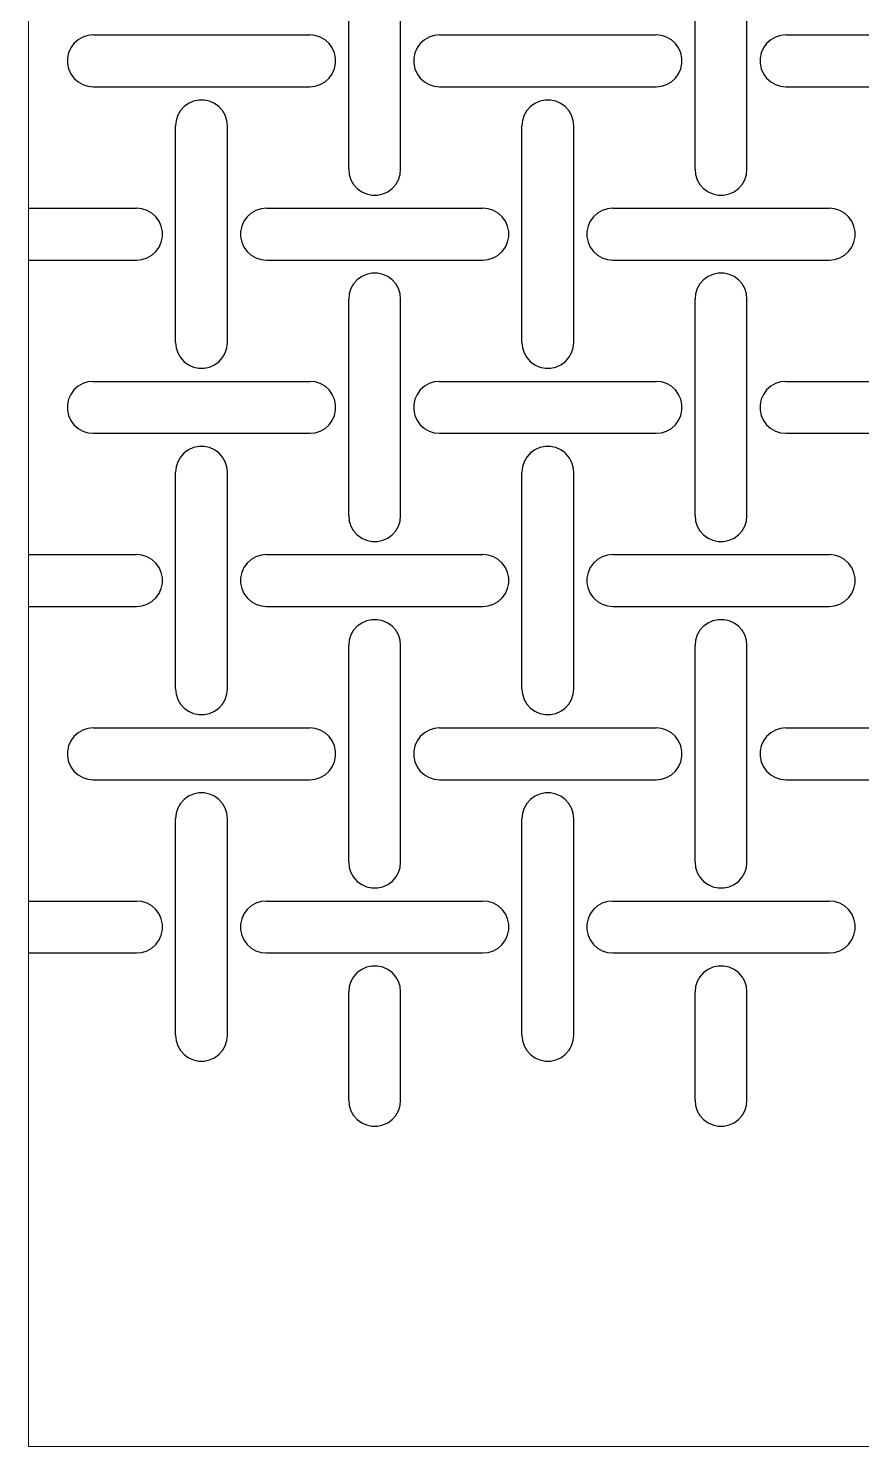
# Model space of a CAD drawing. Header units: metres. Extents: x 0 to 100, y -20 to 320.
# Drawn here: x 0 to 48.1, y -20 to 61.9 of the extents above; entities that cross this region are included whole.
import ezdxf

# ---------------------------------------------------------------- set-up
doc = ezdxf.new("R2010")
doc.units = ezdxf.units.M

msp = doc.modelspace()

# ---------------------------------------------------------------- linework, layer by layer
at = {"lineweight": 0}
for q in [(0, 320), (100, -20)]:
    msp.add_line((0, -20), q, dxfattribs=at)
for p, q in [((18.5, 53.75), (18.5, 66.25)), ((21.5, 53.75), (21.5, 66.25)), ((38.5, 53.75), (38.5, 66.25)), ((41.5, 53.75), (41.5, 66.25)), ((3.438, 61.467), (3.14, 61.37)), ((3.75, 61.5), (3.438, 61.467)), ((3.75, 61.5), (16.25, 61.5)), ((16.562, 61.467), (16.25, 61.5)), ((16.86, 61.37), (16.562, 61.467)), ((23.438, 61.467), (23.14, 61.37)), ((23.75, 61.5), (23.438, 61.467)), ((23.75, 61.5), (36.25, 61.5)), ((36.562, 61.467), (36.25, 61.5)), ((36.86, 61.37), (36.562, 61.467)), ((43.438, 61.467), (43.14, 61.37)), ((43.75, 61.5), (43.438, 61.467)), ((43.75, 61.5), (56.25, 61.5)), ((2.451, 60.75), (2.323, 60.464)), ((2.635, 61.004), (2.451, 60.75)), ((2.868, 61.214), (2.635, 61.004)), ((3.14, 61.37), (2.868, 61.214)), ((17.132, 61.214), (16.86, 61.37)), ((17.365, 61.004), (17.132, 61.214)), ((17.549, 60.75), (17.365, 61.004)), ((17.677, 60.464), (17.549, 60.75)), ((22.451, 60.75), (22.323, 60.464)), ((22.635, 61.004), (22.451, 60.75)), ((22.868, 61.214), (22.635, 61.004)), ((23.14, 61.37), (22.868, 61.214)), ((37.132, 61.214), (36.86, 61.37)), ((37.365, 61.004), (37.132, 61.214)), ((37.549, 60.75), (37.365, 61.004)), ((37.677, 60.464), (37.549, 60.75)), ((42.451, 60.75), (42.323, 60.464)), ((42.635, 61.004), (42.451, 60.75)), ((42.868, 61.214), (42.635, 61.004)), ((43.14, 61.37), (42.868, 61.214)), ((2.323, 60.464), (2.258, 60.157)), ((2.258, 60.157), (2.258, 59.843)), ((2.258, 59.843), (2.323, 59.536)), ((17.742, 60.157), (17.677, 60.464)), ((17.677, 59.536), (17.742, 59.843)), ((17.742, 59.843), (17.742, 60.157)), ((22.323, 60.464), (22.258, 60.157)), ((22.258, 60.157), (22.258, 59.843)), ((22.258, 59.843), (22.323, 59.536)), ((37.742, 60.157), (37.677, 60.464)), ((37.677, 59.536), (37.742, 59.843)), ((37.742, 59.843), (37.742, 60.157)), ((42.323, 60.464), (42.258, 60.157)), ((42.258, 60.157), (42.258, 59.843)), ((42.258, 59.843), (42.323, 59.536)), ((2.323, 59.536), (2.451, 59.25)), ((2.451, 59.25), (2.635, 58.996)), ((2.635, 58.996), (2.868, 58.786)), ((17.132, 58.786), (17.365, 58.996)), ((17.365, 58.996), (17.549, 59.25)), ((17.549, 59.25), (17.677, 59.536)), ((22.323, 59.536), (22.451, 59.25)), ((22.451, 59.25), (22.635, 58.996)), ((22.635, 58.996), (22.868, 58.786)), ((37.132, 58.786), (37.365, 58.996)), ((37.365, 58.996), (37.549, 59.25)), ((37.549, 59.25), (37.677, 59.536)), ((42.323, 59.536), (42.451, 59.25)), ((42.451, 59.25), (42.635, 58.996)), ((42.635, 58.996), (42.868, 58.786)), ((2.868, 58.786), (3.14, 58.63)), ((3.14, 58.63), (3.438, 58.533)), ((3.438, 58.533), (3.75, 58.5)), ((3.75, 58.5), (16.25, 58.5)), ((16.25, 58.5), (16.562, 58.533)), ((16.562, 58.533), (16.86, 58.63)), ((16.86, 58.63), (17.132, 58.786)), ((22.868, 58.786), (23.14, 58.63)), ((23.14, 58.63), (23.438, 58.533)), ((23.438, 58.533), (23.75, 58.5)), ((23.75, 58.5), (36.25, 58.5)), ((36.25, 58.5), (36.562, 58.533)), ((36.562, 58.533), (36.86, 58.63)), ((36.86, 58.63), (37.132, 58.786)), ((42.868, 58.786), (43.14, 58.63)), ((43.14, 58.63), (43.438, 58.533)), ((43.438, 58.533), (43.75, 58.5)), ((43.75, 58.5), (56.25, 58.5)), ((8.996, 57.365), (8.786, 57.132)), ((9.25, 57.549), (8.996, 57.365)), ((9.536, 57.677), (9.25, 57.549)), ((9.843, 57.742), (9.536, 57.677)), ((10.157, 57.742), (9.843, 57.742)), ((10.464, 57.677), (10.157, 57.742)), ((10.75, 57.549), (10.464, 57.677)), ((11.004, 57.365), (10.75, 57.549)), ((11.214, 57.132), (11.004, 57.365)), ((28.996, 57.365), (28.786, 57.132)), ((29.25, 57.549), (28.996, 57.365)), ((29.536, 57.677), (29.25, 57.549)), ((29.843, 57.742), (29.536, 57.677)), ((30.157, 57.742), (29.843, 57.742)), ((30.464, 57.677), (30.157, 57.742)), ((30.75, 57.549), (30.464, 57.677)), ((31.004, 57.365), (30.75, 57.549)), ((31.214, 57.132), (31.004, 57.365)), ((8.533, 56.562), (8.5, 56.25)), ((8.63, 56.86), (8.533, 56.562)), ((8.786, 57.132), (8.63, 56.86)), ((11.37, 56.86), (11.214, 57.132)), ((11.467, 56.562), (11.37, 56.86)), ((11.5, 56.25), (11.467, 56.562)), ((28.533, 56.562), (28.5, 56.25)), ((28.63, 56.86), (28.533, 56.562)), ((28.786, 57.132), (28.63, 56.86)), ((31.37, 56.86), (31.214, 57.132)), ((31.467, 56.562), (31.37, 56.86)), ((31.5, 56.25), (31.467, 56.562)), ((8.5, 43.75), (8.5, 56.25)), ((11.5, 43.75), (11.5, 56.25)), ((28.5, 43.75), (28.5, 56.25)), ((31.5, 43.75), (31.5, 56.25)), ((18.5, 53.75), (18.533, 53.438)), ((18.533, 53.438), (18.63, 53.14)), ((21.37, 53.14), (21.467, 53.438)), ((21.467, 53.438), (21.5, 53.75)), ((38.5, 53.75), (38.533, 53.438)), ((38.533, 53.438), (38.63, 53.14)), ((41.37, 53.14), (41.467, 53.438)), ((41.467, 53.438), (41.5, 53.75)), ((18.63, 53.14), (18.786, 52.868)), ((18.786, 52.868), (18.996, 52.635)), ((18.996, 52.635), (19.25, 52.451)), ((19.25, 52.451), (19.536, 52.323)), ((20.464, 52.323), (20.75, 52.451)), ((20.75, 52.451), (21.004, 52.635)), ((21.004, 52.635), (21.214, 52.868)), ((21.214, 52.868), (21.37, 53.14)), ((38.63, 53.14), (38.786, 52.868)), ((38.786, 52.868), (38.996, 52.635)), ((38.996, 52.635), (39.25, 52.451)), ((39.25, 52.451), (39.536, 52.323)), ((40.464, 52.323), (40.75, 52.451)), ((40.75, 52.451), (41.004, 52.635)), ((41.004, 52.635), (41.214, 52.868)), ((41.214, 52.868), (41.37, 53.14)), ((19.536, 52.323), (19.843, 52.258)), ((19.843, 52.258), (20.157, 52.258)), ((20.157, 52.258), (20.464, 52.323)), ((39.536, 52.323), (39.843, 52.258)), ((39.843, 52.258), (40.157, 52.258)), ((40.157, 52.258), (40.464, 52.323)), ((0, 51.5), (6.25, 51.5)), ((6.562, 51.467), (6.25, 51.5)), ((6.86, 51.37), (6.562, 51.467)), ((7.132, 51.214), (6.86, 51.37)), ((7.365, 51.004), (7.132, 51.214)), ((7.549, 50.75), (7.365, 51.004)), ((12.635, 51.004), (12.451, 50.75)), ((12.868, 51.214), (12.635, 51.004)), ((13.14, 51.37), (12.868, 51.214)), ((13.438, 51.467), (13.14, 51.37)), ((13.75, 51.5), (13.438, 51.467)), ((13.75, 51.5), (26.25, 51.5)), ((26.562, 51.467), (26.25, 51.5)), ((26.86, 51.37), (26.562, 51.467)), ((27.132, 51.214), (26.86, 51.37)), ((27.365, 51.004), (27.132, 51.214)), ((27.549, 50.75), (27.365, 51.004)), ((32.635, 51.004), (32.451, 50.75)), ((32.868, 51.214), (32.635, 51.004)), ((33.14, 51.37), (32.868, 51.214)), ((33.438, 51.467), (33.14, 51.37)), ((33.75, 51.5), (33.438, 51.467)), ((33.75, 51.5), (46.25, 51.5)), ((46.562, 51.467), (46.25, 51.5)), ((46.86, 51.37), (46.562, 51.467)), ((47.132, 51.214), (46.86, 51.37)), ((47.365, 51.004), (47.132, 51.214)), ((47.549, 50.75), (47.365, 51.004)), ((7.677, 50.464), (7.549, 50.75)), ((7.742, 50.157), (7.677, 50.464)), ((7.742, 49.843), (7.742, 50.157)), ((12.323, 50.464), (12.258, 50.157)), ((12.258, 50.157), (12.258, 49.843)), ((12.451, 50.75), (12.323, 50.464)), ((27.677, 50.464), (27.549, 50.75)), ((27.742, 50.157), (27.677, 50.464)), ((27.742, 49.843), (27.742, 50.157)), ((32.323, 50.464), (32.258, 50.157)), ((32.258, 50.157), (32.258, 49.843)), ((32.451, 50.75), (32.323, 50.464)), ((47.677, 50.464), (47.549, 50.75)), ((47.742, 50.157), (47.677, 50.464)), ((47.742, 49.843), (47.742, 50.157)), ((7.365, 48.996), (7.549, 49.25)), ((7.549, 49.25), (7.677, 49.536)), ((7.677, 49.536), (7.742, 49.843)), ((12.258, 49.843), (12.323, 49.536)), ((12.323, 49.536), (12.451, 49.25)), ((12.451, 49.25), (12.635, 48.996)), ((27.365, 48.996), (27.549, 49.25)), ((27.549, 49.25), (27.677, 49.536)), ((27.677, 49.536), (27.742, 49.843)), ((32.258, 49.843), (32.323, 49.536)), ((32.323, 49.536), (32.451, 49.25)), ((32.451, 49.25), (32.635, 48.996)), ((47.365, 48.996), (47.549, 49.25)), ((47.549, 49.25), (47.677, 49.536)), ((47.677, 49.536), (47.742, 49.843)), ((0, 48.5), (6.25, 48.5)), ((6.25, 48.5), (6.562, 48.533)), ((6.562, 48.533), (6.86, 48.63)), ((6.86, 48.63), (7.132, 48.786)), ((7.132, 48.786), (7.365, 48.996)), ((12.635, 48.996), (12.868, 48.786)), ((12.868, 48.786), (13.14, 48.63)), ((13.14, 48.63), (13.438, 48.533)), ((13.438, 48.533), (13.75, 48.5)), ((13.75, 48.5), (26.25, 48.5)), ((26.25, 48.5), (26.562, 48.533)), ((26.562, 48.533), (26.86, 48.63)), ((26.86, 48.63), (27.132, 48.786)), ((27.132, 48.786), (27.365, 48.996)), ((32.635, 48.996), (32.868, 48.786)), ((32.868, 48.786), (33.14, 48.63)), ((33.14, 48.63), (33.438, 48.533)), ((33.438, 48.533), (33.75, 48.5)), ((33.75, 48.5), (46.25, 48.5)), ((46.25, 48.5), (46.562, 48.533)), ((46.562, 48.533), (46.86, 48.63)), ((46.86, 48.63), (47.132, 48.786)), ((47.132, 48.786), (47.365, 48.996)), ((19.25, 47.549), (18.996, 47.365)), ((19.536, 47.677), (19.25, 47.549)), ((19.843, 47.742), (19.536, 47.677)), ((20.157, 47.742), (19.843, 47.742)), ((20.464, 47.677), (20.157, 47.742)), ((20.75, 47.549), (20.464, 47.677)), ((21.004, 47.365), (20.75, 47.549)), ((39.25, 47.549), (38.996, 47.365)), ((39.536, 47.677), (39.25, 47.549)), ((39.843, 47.742), (39.536, 47.677)), ((40.157, 47.742), (39.843, 47.742)), ((40.464, 47.677), (40.157, 47.742)), ((40.75, 47.549), (40.464, 47.677)), ((41.004, 47.365), (40.75, 47.549)), ((18.63, 46.86), (18.533, 46.562)), ((18.786, 47.132), (18.63, 46.86)), ((18.996, 47.365), (18.786, 47.132)), ((21.214, 47.132), (21.004, 47.365)), ((21.37, 46.86), (21.214, 47.132)), ((21.467, 46.562), (21.37, 46.86)), ((38.63, 46.86), (38.533, 46.562)), ((38.786, 47.132), (38.63, 46.86)), ((38.996, 47.365), (38.786, 47.132)), ((41.214, 47.132), (41.004, 47.365)), ((41.37, 46.86), (41.214, 47.132)), ((41.467, 46.562), (41.37, 46.86)), ((18.533, 46.562), (18.5, 46.25)), ((18.5, 33.75), (18.5, 46.25)), ((21.5, 46.25), (21.467, 46.562)), ((21.5, 33.75), (21.5, 46.25)), ((38.533, 46.562), (38.5, 46.25)), ((38.5, 33.75), (38.5, 46.25)), ((41.5, 46.25), (41.467, 46.562)), ((41.5, 33.75), (41.5, 46.25)), ((8.5, 43.75), (8.533, 43.438)), ((8.533, 43.438), (8.63, 43.14)), ((11.37, 43.14), (11.467, 43.438)), ((11.467, 43.438), (11.5, 43.75)), ((28.5, 43.75), (28.533, 43.438)), ((28.533, 43.438), (28.63, 43.14)), ((31.37, 43.14), (31.467, 43.438)), ((31.467, 43.438), (31.5, 43.75)), ((8.63, 43.14), (8.786, 42.868)), ((8.786, 42.868), (8.996, 42.635)), ((8.996, 42.635), (9.25, 42.451)), ((10.75, 42.451), (11.004, 42.635)), ((11.004, 42.635), (11.214, 42.868)), ((11.214, 42.868), (11.37, 43.14)), ((28.63, 43.14), (28.786, 42.868)), ((28.786, 42.868), (28.996, 42.635)), ((28.996, 42.635), (29.25, 42.451)), ((30.75, 42.451), (31.004, 42.635)), ((31.004, 42.635), (31.214, 42.868)), ((31.214, 42.868), (31.37, 43.14)), ((9.25, 42.451), (9.536, 42.323)), ((9.536, 42.323), (9.843, 42.258)), ((9.843, 42.258), (10.157, 42.258)), ((10.157, 42.258), (10.464, 42.323)), ((10.464, 42.323), (10.75, 42.451)), ((29.25, 42.451), (29.536, 42.323)), ((29.536, 42.323), (29.843, 42.258)), ((29.843, 42.258), (30.157, 42.258)), ((30.157, 42.258), (30.464, 42.323)), ((30.464, 42.323), (30.75, 42.451)), ((2.635, 41.004), (2.451, 40.75)), ((2.868, 41.214), (2.635, 41.004)), ((3.14, 41.37), (2.868, 41.214)), ((3.438, 41.467), (3.14, 41.37)), ((3.75, 41.5), (3.438, 41.467)), ((3.75, 41.5), (16.25, 41.5)), ((16.562, 41.467), (16.25, 41.5)), ((16.86, 41.37), (16.562, 41.467)), ((17.132, 41.214), (16.86, 41.37)), ((17.365, 41.004), (17.132, 41.214)), ((17.549, 40.75), (17.365, 41.004)), ((22.635, 41.004), (22.451, 40.75)), ((22.868, 41.214), (22.635, 41.004)), ((23.14, 41.37), (22.868, 41.214)), ((23.438, 41.467), (23.14, 41.37)), ((23.75, 41.5), (23.438, 41.467)), ((23.75, 41.5), (36.25, 41.5)), ((36.562, 41.467), (36.25, 41.5)), ((36.86, 41.37), (36.562, 41.467)), ((37.132, 41.214), (36.86, 41.37)), ((37.365, 41.004), (37.132, 41.214)), ((37.549, 40.75), (37.365, 41.004)), ((42.635, 41.004), (42.451, 40.75)), ((42.868, 41.214), (42.635, 41.004)), ((43.14, 41.37), (42.868, 41.214)), ((43.438, 41.467), (43.14, 41.37)), ((43.75, 41.5), (43.438, 41.467)), ((43.75, 41.5), (56.25, 41.5)), ((2.323, 40.464), (2.258, 40.157)), ((2.258, 40.157), (2.258, 39.843)), ((2.451, 40.75), (2.323, 40.464)), ((17.677, 40.464), (17.549, 40.75)), ((17.742, 40.157), (17.677, 40.464)), ((17.742, 39.843), (17.742, 40.157)), ((22.323, 40.464), (22.258, 40.157)), ((22.258, 40.157), (22.258, 39.843)), ((22.451, 40.75), (22.323, 40.464)), ((37.677, 40.464), (37.549, 40.75)), ((37.742, 40.157), (37.677, 40.464)), ((37.742, 39.843), (37.742, 40.157)), ((42.323, 40.464), (42.258, 40.157)), ((42.258, 40.157), (42.258, 39.843)), ((42.451, 40.75), (42.323, 40.464)), ((2.258, 39.843), (2.323, 39.536)), ((2.323, 39.536), (2.451, 39.25)), ((17.549, 39.25), (17.677, 39.536)), ((17.677, 39.536), (17.742, 39.843)), ((22.258, 39.843), (22.323, 39.536)), ((22.323, 39.536), (22.451, 39.25)), ((37.549, 39.25), (37.677, 39.536)), ((37.677, 39.536), (37.742, 39.843)), ((42.258, 39.843), (42.323, 39.536)), ((42.323, 39.536), (42.451, 39.25)), ((2.451, 39.25), (2.635, 38.996)), ((2.635, 38.996), (2.868, 38.786)), ((2.868, 38.786), (3.14, 38.63)), ((3.14, 38.63), (3.438, 38.533)), ((3.438, 38.533), (3.75, 38.5)), ((3.75, 38.5), (16.25, 38.5)), ((16.25, 38.5), (16.562, 38.533)), ((16.562, 38.533), (16.86, 38.63)), ((16.86, 38.63), (17.132, 38.786)), ((17.132, 38.786), (17.365, 38.996)), ((17.365, 38.996), (17.549, 39.25)), ((22.451, 39.25), (22.635, 38.996)), ((22.635, 38.996), (22.868, 38.786)), ((22.868, 38.786), (23.14, 38.63)), ((23.14, 38.63), (23.438, 38.533)), ((23.438, 38.533), (23.75, 38.5)), ((23.75, 38.5), (36.25, 38.5)), ((36.25, 38.5), (36.562, 38.533)), ((36.562, 38.533), (36.86, 38.63)), ((36.86, 38.63), (37.132, 38.786)), ((37.132, 38.786), (37.365, 38.996)), ((37.365, 38.996), (37.549, 39.25)), ((42.451, 39.25), (42.635, 38.996)), ((42.635, 38.996), (42.868, 38.786)), ((42.868, 38.786), (43.14, 38.63)), ((43.14, 38.63), (43.438, 38.533)), ((43.438, 38.533), (43.75, 38.5)), ((43.75, 38.5), (56.25, 38.5)), ((9.536, 37.677), (9.25, 37.549)), ((9.843, 37.742), (9.536, 37.677)), ((10.157, 37.742), (9.843, 37.742)), ((10.464, 37.677), (10.157, 37.742)), ((10.75, 37.549), (10.464, 37.677)), ((29.536, 37.677), (29.25, 37.549)), ((29.843, 37.742), (29.536, 37.677)), ((30.157, 37.742), (29.843, 37.742)), ((30.464, 37.677), (30.157, 37.742)), ((30.75, 37.549), (30.464, 37.677)), ((8.63, 36.86), (8.533, 36.562)), ((8.786, 37.132), (8.63, 36.86)), ((8.996, 37.365), (8.786, 37.132)), ((9.25, 37.549), (8.996, 37.365)), ((11.004, 37.365), (10.75, 37.549)), ((11.214, 37.132), (11.004, 37.365)), ((11.37, 36.86), (11.214, 37.132)), ((11.467, 36.562), (11.37, 36.86)), ((28.63, 36.86), (28.533, 36.562)), ((28.786, 37.132), (28.63, 36.86)), ((28.996, 37.365), (28.786, 37.132)), ((29.25, 37.549), (28.996, 37.365)), ((31.004, 37.365), (30.75, 37.549)), ((31.214, 37.132), (31.004, 37.365)), ((31.37, 36.86), (31.214, 37.132)), ((31.467, 36.562), (31.37, 36.86)), ((8.533, 36.562), (8.5, 36.25)), ((8.5, 23.75), (8.5, 36.25)), ((11.5, 36.25), (11.467, 36.562)), ((11.5, 23.75), (11.5, 36.25)), ((28.533, 36.562), (28.5, 36.25)), ((28.5, 23.75), (28.5, 36.25)), ((31.5, 36.25), (31.467, 36.562)), ((31.5, 23.75), (31.5, 36.25)), ((18.5, 33.75), (18.533, 33.438)), ((21.467, 33.438), (21.5, 33.75)), ((38.5, 33.75), (38.533, 33.438)), ((41.467, 33.438), (41.5, 33.75)), ((18.533, 33.438), (18.63, 33.14)), ((18.63, 33.14), (18.786, 32.868)), ((18.786, 32.868), (18.996, 32.635)), ((21.004, 32.635), (21.214, 32.868)), ((21.214, 32.868), (21.37, 33.14)), ((21.37, 33.14), (21.467, 33.438)), ((38.533, 33.438), (38.63, 33.14)), ((38.63, 33.14), (38.786, 32.868)), ((38.786, 32.868), (38.996, 32.635)), ((41.004, 32.635), (41.214, 32.868)), ((41.214, 32.868), (41.37, 33.14)), ((41.37, 33.14), (41.467, 33.438)), ((18.996, 32.635), (19.25, 32.451)), ((19.25, 32.451), (19.536, 32.323)), ((19.536, 32.323), (19.843, 32.258)), ((19.843, 32.258), (20.157, 32.258)), ((20.157, 32.258), (20.464, 32.323)), ((20.464, 32.323), (20.75, 32.451)), ((20.75, 32.451), (21.004, 32.635)), ((38.996, 32.635), (39.25, 32.451)), ((39.25, 32.451), (39.536, 32.323)), ((39.536, 32.323), (39.843, 32.258)), ((39.843, 32.258), (40.157, 32.258)), ((40.157, 32.258), (40.464, 32.323)), ((40.464, 32.323), (40.75, 32.451)), ((40.75, 32.451), (41.004, 32.635)), ((0, 31.5), (6.25, 31.5)), ((6.562, 31.467), (6.25, 31.5)), ((6.86, 31.37), (6.562, 31.467)), ((7.132, 31.214), (6.86, 31.37)), ((7.365, 31.004), (7.132, 31.214)), ((12.868, 31.214), (12.635, 31.004)), ((13.14, 31.37), (12.868, 31.214)), ((13.438, 31.467), (13.14, 31.37)), ((13.75, 31.5), (13.438, 31.467)), ((13.75, 31.5), (26.25, 31.5)), ((26.562, 31.467), (26.25, 31.5)), ((26.86, 31.37), (26.562, 31.467)), ((27.132, 31.214), (26.86, 31.37)), ((27.365, 31.004), (27.132, 31.214)), ((32.868, 31.214), (32.635, 31.004)), ((33.14, 31.37), (32.868, 31.214)), ((33.438, 31.467), (33.14, 31.37)), ((33.75, 31.5), (33.438, 31.467)), ((33.75, 31.5), (46.25, 31.5)), ((46.562, 31.467), (46.25, 31.5)), ((46.86, 31.37), (46.562, 31.467)), ((47.132, 31.214), (46.86, 31.37)), ((47.365, 31.004), (47.132, 31.214)), ((7.549, 30.75), (7.365, 31.004)), ((7.677, 30.464), (7.549, 30.75)), ((7.742, 30.157), (7.677, 30.464)), ((12.323, 30.464), (12.258, 30.157)), ((12.451, 30.75), (12.323, 30.464)), ((12.635, 31.004), (12.451, 30.75)), ((27.549, 30.75), (27.365, 31.004)), ((27.677, 30.464), (27.549, 30.75)), ((27.742, 30.157), (27.677, 30.464)), ((32.323, 30.464), (32.258, 30.157)), ((32.451, 30.75), (32.323, 30.464)), ((32.635, 31.004), (32.451, 30.75)), ((47.549, 30.75), (47.365, 31.004)), ((47.677, 30.464), (47.549, 30.75)), ((47.742, 30.157), (47.677, 30.464)), ((7.549, 29.25), (7.677, 29.536)), ((7.677, 29.536), (7.742, 29.843)), ((7.742, 29.843), (7.742, 30.157)), ((12.258, 30.157), (12.258, 29.843)), ((12.258, 29.843), (12.323, 29.536)), ((12.323, 29.536), (12.451, 29.25)), ((27.549, 29.25), (27.677, 29.536)), ((27.677, 29.536), (27.742, 29.843)), ((27.742, 29.843), (27.742, 30.157)), ((32.258, 30.157), (32.258, 29.843)), ((32.258, 29.843), (32.323, 29.536)), ((32.323, 29.536), (32.451, 29.25)), ((47.549, 29.25), (47.677, 29.536)), ((47.677, 29.536), (47.742, 29.843)), ((47.742, 29.843), (47.742, 30.157)), ((6.86, 28.63), (7.132, 28.786)), ((7.132, 28.786), (7.365, 28.996)), ((7.365, 28.996), (7.549, 29.25)), ((12.451, 29.25), (12.635, 28.996)), ((12.635, 28.996), (12.868, 28.786)), ((12.868, 28.786), (13.14, 28.63)), ((26.86, 28.63), (27.132, 28.786)), ((27.132, 28.786), (27.365, 28.996)), ((27.365, 28.996), (27.549, 29.25)), ((32.451, 29.25), (32.635, 28.996)), ((32.635, 28.996), (32.868, 28.786)), ((32.868, 28.786), (33.14, 28.63)), ((46.86, 28.63), (47.132, 28.786)), ((47.132, 28.786), (47.365, 28.996)), ((47.365, 28.996), (47.549, 29.25)), ((0, 28.5), (6.25, 28.5)), ((6.25, 28.5), (6.562, 28.533)), ((6.562, 28.533), (6.86, 28.63)), ((13.14, 28.63), (13.438, 28.533)), ((13.438, 28.533), (13.75, 28.5)), ((13.75, 28.5), (26.25, 28.5)), ((26.25, 28.5), (26.562, 28.533)), ((26.562, 28.533), (26.86, 28.63)), ((33.14, 28.63), (33.438, 28.533)), ((33.438, 28.533), (33.75, 28.5)), ((33.75, 28.5), (46.25, 28.5)), ((46.25, 28.5), (46.562, 28.533)), ((46.562, 28.533), (46.86, 28.63)), ((18.786, 27.132), (18.63, 26.86)), ((18.996, 27.365), (18.786, 27.132)), ((19.25, 27.549), (18.996, 27.365)), ((19.536, 27.677), (19.25, 27.549)), ((19.843, 27.742), (19.536, 27.677)), ((20.157, 27.742), (19.843, 27.742)), ((20.464, 27.677), (20.157, 27.742)), ((20.75, 27.549), (20.464, 27.677)), ((21.004, 27.365), (20.75, 27.549)), ((21.214, 27.132), (21.004, 27.365)), ((21.37, 26.86), (21.214, 27.132)), ((38.786, 27.132), (38.63, 26.86)), ((38.996, 27.365), (38.786, 27.132)), ((39.25, 27.549), (38.996, 27.365)), ((39.536, 27.677), (39.25, 27.549)), ((39.843, 27.742), (39.536, 27.677)), ((40.157, 27.742), (39.843, 27.742)), ((40.464, 27.677), (40.157, 27.742)), ((40.75, 27.549), (40.464, 27.677)), ((41.004, 27.365), (40.75, 27.549)), ((41.214, 27.132), (41.004, 27.365)), ((41.37, 26.86), (41.214, 27.132)), ((18.533, 26.562), (18.5, 26.25)), ((18.5, 13.75), (18.5, 26.25)), ((18.63, 26.86), (18.533, 26.562)), ((21.467, 26.562), (21.37, 26.86)), ((21.5, 26.25), (21.467, 26.562)), ((21.5, 13.75), (21.5, 26.25)), ((38.533, 26.562), (38.5, 26.25)), ((38.5, 13.75), (38.5, 26.25)), ((38.63, 26.86), (38.533, 26.562)), ((41.467, 26.562), (41.37, 26.86)), ((41.5, 26.25), (41.467, 26.562)), ((41.5, 13.75), (41.5, 26.25)), ((8.5, 23.75), (8.533, 23.438)), ((11.467, 23.438), (11.5, 23.75)), ((28.5, 23.75), (28.533, 23.438)), ((31.467, 23.438), (31.5, 23.75)), ((8.533, 23.438), (8.63, 23.14)), ((8.63, 23.14), (8.786, 22.868)), ((11.214, 22.868), (11.37, 23.14)), ((11.37, 23.14), (11.467, 23.438)), ((28.533, 23.438), (28.63, 23.14)), ((28.63, 23.14), (28.786, 22.868)), ((31.214, 22.868), (31.37, 23.14)), ((31.37, 23.14), (31.467, 23.438)), ((8.786, 22.868), (8.996, 22.635)), ((8.996, 22.635), (9.25, 22.451)), ((9.25, 22.451), (9.536, 22.323)), ((9.536, 22.323), (9.843, 22.258)), ((9.843, 22.258), (10.157, 22.258)), ((10.157, 22.258), (10.464, 22.323)), ((10.464, 22.323), (10.75, 22.451)), ((10.75, 22.451), (11.004, 22.635)), ((11.004, 22.635), (11.214, 22.868)), ((28.786, 22.868), (28.996, 22.635)), ((28.996, 22.635), (29.25, 22.451)), ((29.25, 22.451), (29.536, 22.323)), ((29.536, 22.323), (29.843, 22.258)), ((29.843, 22.258), (30.157, 22.258)), ((30.157, 22.258), (30.464, 22.323)), ((30.464, 22.323), (30.75, 22.451)), ((30.75, 22.451), (31.004, 22.635)), ((31.004, 22.635), (31.214, 22.868)), ((3.14, 21.37), (2.868, 21.214)), ((3.438, 21.467), (3.14, 21.37)), ((3.75, 21.5), (3.438, 21.467)), ((3.75, 21.5), (16.25, 21.5)), ((16.562, 21.467), (16.25, 21.5)), ((16.86, 21.37), (16.562, 21.467)), ((17.132, 21.214), (16.86, 21.37)), ((23.14, 21.37), (22.868, 21.214)), ((23.438, 21.467), (23.14, 21.37)), ((23.75, 21.5), (23.438, 21.467)), ((23.75, 21.5), (36.25, 21.5)), ((36.562, 21.467), (36.25, 21.5)), ((36.86, 21.37), (36.562, 21.467)), ((37.132, 21.214), (36.86, 21.37)), ((43.14, 21.37), (42.868, 21.214)), ((43.438, 21.467), (43.14, 21.37)), ((43.75, 21.5), (43.438, 21.467)), ((43.75, 21.5), (56.25, 21.5)), ((2.451, 20.75), (2.323, 20.464)), ((2.635, 21.004), (2.451, 20.75)), ((2.868, 21.214), (2.635, 21.004)), ((17.365, 21.004), (17.132, 21.214)), ((17.549, 20.75), (17.365, 21.004)), ((17.677, 20.464), (17.549, 20.75)), ((22.451, 20.75), (22.323, 20.464)), ((22.635, 21.004), (22.451, 20.75)), ((22.868, 21.214), (22.635, 21.004)), ((37.365, 21.004), (37.132, 21.214)), ((37.549, 20.75), (37.365, 21.004)), ((37.677, 20.464), (37.549, 20.75)), ((42.451, 20.75), (42.323, 20.464)), ((42.635, 21.004), (42.451, 20.75)), ((42.868, 21.214), (42.635, 21.004)), ((2.323, 20.464), (2.258, 20.157)), ((2.258, 20.157), (2.258, 19.843)), ((2.258, 19.843), (2.323, 19.536)), ((17.742, 20.157), (17.677, 20.464)), ((17.677, 19.536), (17.742, 19.843)), ((17.742, 19.843), (17.742, 20.157)), ((22.323, 20.464), (22.258, 20.157)), ((22.258, 20.157), (22.258, 19.843)), ((22.258, 19.843), (22.323, 19.536)), ((37.742, 20.157), (37.677, 20.464)), ((37.677, 19.536), (37.742, 19.843)), ((37.742, 19.843), (37.742, 20.157)), ((42.323, 20.464), (42.258, 20.157)), ((42.258, 20.157), (42.258, 19.843)), ((42.258, 19.843), (42.323, 19.536)), ((2.323, 19.536), (2.451, 19.25)), ((2.451, 19.25), (2.635, 18.996)), ((2.635, 18.996), (2.868, 18.786)), ((17.132, 18.786), (17.365, 18.996)), ((17.365, 18.996), (17.549, 19.25)), ((17.549, 19.25), (17.677, 19.536)), ((22.323, 19.536), (22.451, 19.25)), ((22.451, 19.25), (22.635, 18.996)), ((22.635, 18.996), (22.868, 18.786)), ((37.132, 18.786), (37.365, 18.996)), ((37.365, 18.996), (37.549, 19.25)), ((37.549, 19.25), (37.677, 19.536)), ((42.323, 19.536), (42.451, 19.25)), ((42.451, 19.25), (42.635, 18.996)), ((42.635, 18.996), (42.868, 18.786)), ((2.868, 18.786), (3.14, 18.63)), ((3.14, 18.63), (3.438, 18.533)), ((3.438, 18.533), (3.75, 18.5)), ((3.75, 18.5), (16.25, 18.5)), ((16.25, 18.5), (16.562, 18.533)), ((16.562, 18.533), (16.86, 18.63)), ((16.86, 18.63), (17.132, 18.786)), ((22.868, 18.786), (23.14, 18.63)), ((23.14, 18.63), (23.438, 18.533)), ((23.438, 18.533), (23.75, 18.5)), ((23.75, 18.5), (36.25, 18.5)), ((36.25, 18.5), (36.562, 18.533)), ((36.562, 18.533), (36.86, 18.63)), ((36.86, 18.63), (37.132, 18.786)), ((42.868, 18.786), (43.14, 18.63)), ((43.14, 18.63), (43.438, 18.533)), ((43.438, 18.533), (43.75, 18.5)), ((43.75, 18.5), (56.25, 18.5)), ((8.996, 17.365), (8.786, 17.132)), ((9.25, 17.549), (8.996, 17.365)), ((9.536, 17.677), (9.25, 17.549)), ((9.843, 17.742), (9.536, 17.677)), ((10.157, 17.742), (9.843, 17.742)), ((10.464, 17.677), (10.157, 17.742)), ((10.75, 17.549), (10.464, 17.677)), ((11.004, 17.365), (10.75, 17.549)), ((11.214, 17.132), (11.004, 17.365)), ((28.996, 17.365), (28.786, 17.132)), ((29.25, 17.549), (28.996, 17.365)), ((29.536, 17.677), (29.25, 17.549)), ((29.843, 17.742), (29.536, 17.677)), ((30.157, 17.742), (29.843, 17.742)), ((30.464, 17.677), (30.157, 17.742)), ((30.75, 17.549), (30.464, 17.677)), ((31.004, 17.365), (30.75, 17.549)), ((31.214, 17.132), (31.004, 17.365)), ((8.533, 16.562), (8.5, 16.25)), ((8.63, 16.86), (8.533, 16.562)), ((8.786, 17.132), (8.63, 16.86)), ((11.37, 16.86), (11.214, 17.132)), ((11.467, 16.562), (11.37, 16.86)), ((11.5, 16.25), (11.467, 16.562)), ((28.533, 16.562), (28.5, 16.25)), ((28.63, 16.86), (28.533, 16.562)), ((28.786, 17.132), (28.63, 16.86)), ((31.37, 16.86), (31.214, 17.132)), ((31.467, 16.562), (31.37, 16.86)), ((31.5, 16.25), (31.467, 16.562)), ((8.5, 3.75), (8.5, 16.25)), ((11.5, 3.75), (11.5, 16.25)), ((28.5, 3.75), (28.5, 16.25)), ((31.5, 3.75), (31.5, 16.25)), ((18.5, 13.75), (18.533, 13.438)), ((18.533, 13.438), (18.63, 13.14)), ((18.63, 13.14), (18.786, 12.868)), ((21.214, 12.868), (21.37, 13.14)), ((21.37, 13.14), (21.467, 13.438)), ((21.467, 13.438), (21.5, 13.75)), ((38.5, 13.75), (38.533, 13.438)), ((38.533, 13.438), (38.63, 13.14)), ((38.63, 13.14), (38.786, 12.868)), ((41.214, 12.868), (41.37, 13.14)), ((41.37, 13.14), (41.467, 13.438)), ((41.467, 13.438), (41.5, 13.75)), ((18.786, 12.868), (18.996, 12.635)), ((18.996, 12.635), (19.25, 12.451)), ((19.25, 12.451), (19.536, 12.323)), ((19.536, 12.323), (19.843, 12.258)), ((20.157, 12.258), (20.464, 12.323)), ((20.464, 12.323), (20.75, 12.451)), ((20.75, 12.451), (21.004, 12.635)), ((21.004, 12.635), (21.214, 12.868)), ((38.786, 12.868), (38.996, 12.635)), ((38.996, 12.635), (39.25, 12.451)), ((39.25, 12.451), (39.536, 12.323)), ((39.536, 12.323), (39.843, 12.258)), ((40.157, 12.258), (40.464, 12.323)), ((40.464, 12.323), (40.75, 12.451)), ((40.75, 12.451), (41.004, 12.635)), ((41.004, 12.635), (41.214, 12.868)), ((0, 11.5), (6.25, 11.5)), ((6.562, 11.467), (6.25, 11.5)), ((6.86, 11.37), (6.562, 11.467)), ((13.438, 11.467), (13.14, 11.37)), ((13.75, 11.5), (13.438, 11.467)), ((13.75, 11.5), (26.25, 11.5)), ((19.843, 12.258), (20.157, 12.258)), ((26.562, 11.467), (26.25, 11.5)), ((26.86, 11.37), (26.562, 11.467)), ((33.438, 11.467), (33.14, 11.37)), ((33.75, 11.5), (33.438, 11.467)), ((33.75, 11.5), (46.25, 11.5)), ((39.843, 12.258), (40.157, 12.258)), ((46.562, 11.467), (46.25, 11.5)), ((46.86, 11.37), (46.562, 11.467)), ((7.132, 11.214), (6.86, 11.37)), ((7.365, 11.004), (7.132, 11.214)), ((7.549, 10.75), (7.365, 11.004)), ((7.677, 10.464), (7.549, 10.75)), ((12.451, 10.75), (12.323, 10.464)), ((12.635, 11.004), (12.451, 10.75)), ((12.868, 11.214), (12.635, 11.004)), ((13.14, 11.37), (12.868, 11.214)), ((27.132, 11.214), (26.86, 11.37)), ((27.365, 11.004), (27.132, 11.214)), ((27.549, 10.75), (27.365, 11.004)), ((27.677, 10.464), (27.549, 10.75)), ((32.451, 10.75), (32.323, 10.464)), ((32.635, 11.004), (32.451, 10.75)), ((32.868, 11.214), (32.635, 11.004)), ((33.14, 11.37), (32.868, 11.214)), ((47.132, 11.214), (46.86, 11.37)), ((47.365, 11.004), (47.132, 11.214)), ((47.549, 10.75), (47.365, 11.004)), ((47.677, 10.464), (47.549, 10.75)), ((7.742, 10.157), (7.677, 10.464)), ((7.677, 9.536), (7.742, 9.843)), ((7.742, 9.843), (7.742, 10.157)), ((12.323, 10.464), (12.258, 10.157)), ((12.258, 10.157), (12.258, 9.843)), ((12.258, 9.843), (12.323, 9.536)), ((27.742, 10.157), (27.677, 10.464)), ((27.677, 9.536), (27.742, 9.843)), ((27.742, 9.843), (27.742, 10.157)), ((32.323, 10.464), (32.258, 10.157)), ((32.258, 10.157), (32.258, 9.843)), ((32.258, 9.843), (32.323, 9.536)), ((47.742, 10.157), (47.677, 10.464)), ((47.677, 9.536), (47.742, 9.843)), ((47.742, 9.843), (47.742, 10.157)), ((7.365, 8.996), (7.549, 9.25)), ((7.549, 9.25), (7.677, 9.536)), ((12.323, 9.536), (12.451, 9.25)), ((12.451, 9.25), (12.635, 8.996)), ((27.365, 8.996), (27.549, 9.25)), ((27.549, 9.25), (27.677, 9.536)), ((32.323, 9.536), (32.451, 9.25)), ((32.451, 9.25), (32.635, 8.996)), ((47.365, 8.996), (47.549, 9.25)), ((47.549, 9.25), (47.677, 9.536)), ((0, 8.5), (6.25, 8.5)), ((6.25, 8.5), (6.562, 8.533)), ((6.562, 8.533), (6.86, 8.63)), ((6.86, 8.63), (7.132, 8.786)), ((7.132, 8.786), (7.365, 8.996)), ((12.635, 8.996), (12.868, 8.786)), ((12.868, 8.786), (13.14, 8.63)), ((13.14, 8.63), (13.438, 8.533)), ((13.438, 8.533), (13.75, 8.5)), ((13.75, 8.5), (26.25, 8.5)), ((26.25, 8.5), (26.562, 8.533)), ((26.562, 8.533), (26.86, 8.63)), ((26.86, 8.63), (27.132, 8.786)), ((27.132, 8.786), (27.365, 8.996)), ((32.635, 8.996), (32.868, 8.786)), ((32.868, 8.786), (33.14, 8.63)), ((33.14, 8.63), (33.438, 8.533)), ((33.438, 8.533), (33.75, 8.5)), ((33.75, 8.5), (46.25, 8.5)), ((46.25, 8.5), (46.562, 8.533)), ((46.562, 8.533), (46.86, 8.63)), ((46.86, 8.63), (47.132, 8.786)), ((47.132, 8.786), (47.365, 8.996)), ((19.25, 7.549), (18.996, 7.365)), ((19.536, 7.677), (19.25, 7.549)), ((19.843, 7.742), (19.536, 7.677)), ((20.157, 7.742), (19.843, 7.742)), ((20.464, 7.677), (20.157, 7.742)), ((20.75, 7.549), (20.464, 7.677)), ((21.004, 7.365), (20.75, 7.549)), ((39.25, 7.549), (38.996, 7.365)), ((39.536, 7.677), (39.25, 7.549)), ((39.843, 7.742), (39.536, 7.677)), ((40.157, 7.742), (39.843, 7.742)), ((40.464, 7.677), (40.157, 7.742)), ((40.75, 7.549), (40.464, 7.677)), ((41.004, 7.365), (40.75, 7.549)), ((18.533, 6.562), (18.5, 6.25)), ((18.63, 6.86), (18.533, 6.562)), ((18.786, 7.132), (18.63, 6.86)), ((18.996, 7.365), (18.786, 7.132)), ((21.214, 7.132), (21.004, 7.365)), ((21.37, 6.86), (21.214, 7.132)), ((21.467, 6.562), (21.37, 6.86)), ((21.5, 6.25), (21.467, 6.562)), ((38.533, 6.562), (38.5, 6.25)), ((38.63, 6.86), (38.533, 6.562)), ((38.786, 7.132), (38.63, 6.86)), ((38.996, 7.365), (38.786, 7.132)), ((41.214, 7.132), (41.004, 7.365)), ((41.37, 6.86), (41.214, 7.132)), ((41.467, 6.562), (41.37, 6.86)), ((41.5, 6.25), (41.467, 6.562)), ((18.5, 0), (18.5, 6.25)), ((21.5, 0), (21.5, 6.25)), ((38.5, 0), (38.5, 6.25)), ((41.5, 0), (41.5, 6.25)), ((8.5, 3.75), (8.533, 3.438)), ((8.533, 3.438), (8.63, 3.14)), ((11.37, 3.14), (11.467, 3.438)), ((11.467, 3.438), (11.5, 3.75)), ((28.5, 3.75), (28.533, 3.438)), ((28.533, 3.438), (28.63, 3.14)), ((31.37, 3.14), (31.467, 3.438)), ((31.467, 3.438), (31.5, 3.75)), ((8.63, 3.14), (8.786, 2.868)), ((8.786, 2.868), (8.996, 2.635)), ((8.996, 2.635), (9.25, 2.451)), ((10.75, 2.451), (11.004, 2.635)), ((11.004, 2.635), (11.214, 2.868)), ((11.214, 2.868), (11.37, 3.14)), ((28.63, 3.14), (28.786, 2.868)), ((28.786, 2.868), (28.996, 2.635)), ((28.996, 2.635), (29.25, 2.451)), ((30.75, 2.451), (31.004, 2.635)), ((31.004, 2.635), (31.214, 2.868)), ((31.214, 2.868), (31.37, 3.14)), ((9.25, 2.451), (9.536, 2.323)), ((9.536, 2.323), (9.843, 2.258)), ((9.843, 2.258), (10.157, 2.258)), ((10.157, 2.258), (10.464, 2.323)), ((10.464, 2.323), (10.75, 2.451)), ((29.25, 2.451), (29.536, 2.323)), ((29.536, 2.323), (29.843, 2.258)), ((29.843, 2.258), (30.157, 2.258)), ((30.157, 2.258), (30.464, 2.323)), ((30.464, 2.323), (30.75, 2.451)), ((18.5, 0), (18.533, -0.312)), ((38.5, 0), (38.533, -0.312)), ((18.533, -0.312), (18.63, -0.61)), ((18.63, -0.61), (18.786, -0.882)), ((21.214, -0.882), (21.37, -0.61)), ((21.37, -0.61), (21.467, -0.312)), ((21.467, -0.312), (21.5, 0)), ((38.533, -0.312), (38.63, -0.61)), ((38.63, -0.61), (38.786, -0.882)), ((41.214, -0.882), (41.37, -0.61)), ((41.37, -0.61), (41.467, -0.312)), ((41.467, -0.312), (41.5, 0)), ((18.786, -0.882), (18.996, -1.115)), ((18.996, -1.115), (19.25, -1.299)), ((19.25, -1.299), (19.536, -1.427)), ((19.536, -1.427), (19.843, -1.492)), ((19.843, -1.492), (20.157, -1.492)), ((20.157, -1.492), (20.464, -1.427)), ((20.464, -1.427), (20.75, -1.299)), ((20.75, -1.299), (21.004, -1.115)), ((21.004, -1.115), (21.214, -0.882)), ((38.786, -0.882), (38.996, -1.115)), ((38.996, -1.115), (39.25, -1.299)), ((39.25, -1.299), (39.536, -1.427)), ((39.536, -1.427), (39.843, -1.492)), ((39.843, -1.492), (40.157, -1.492)), ((40.157, -1.492), (40.464, -1.427)), ((40.464, -1.427), (40.75, -1.299)), ((40.75, -1.299), (41.004, -1.115)), ((41.004, -1.115), (41.214, -0.882))]:
    msp.add_line(p, q)

doc.saveas('drawing.dxf')
